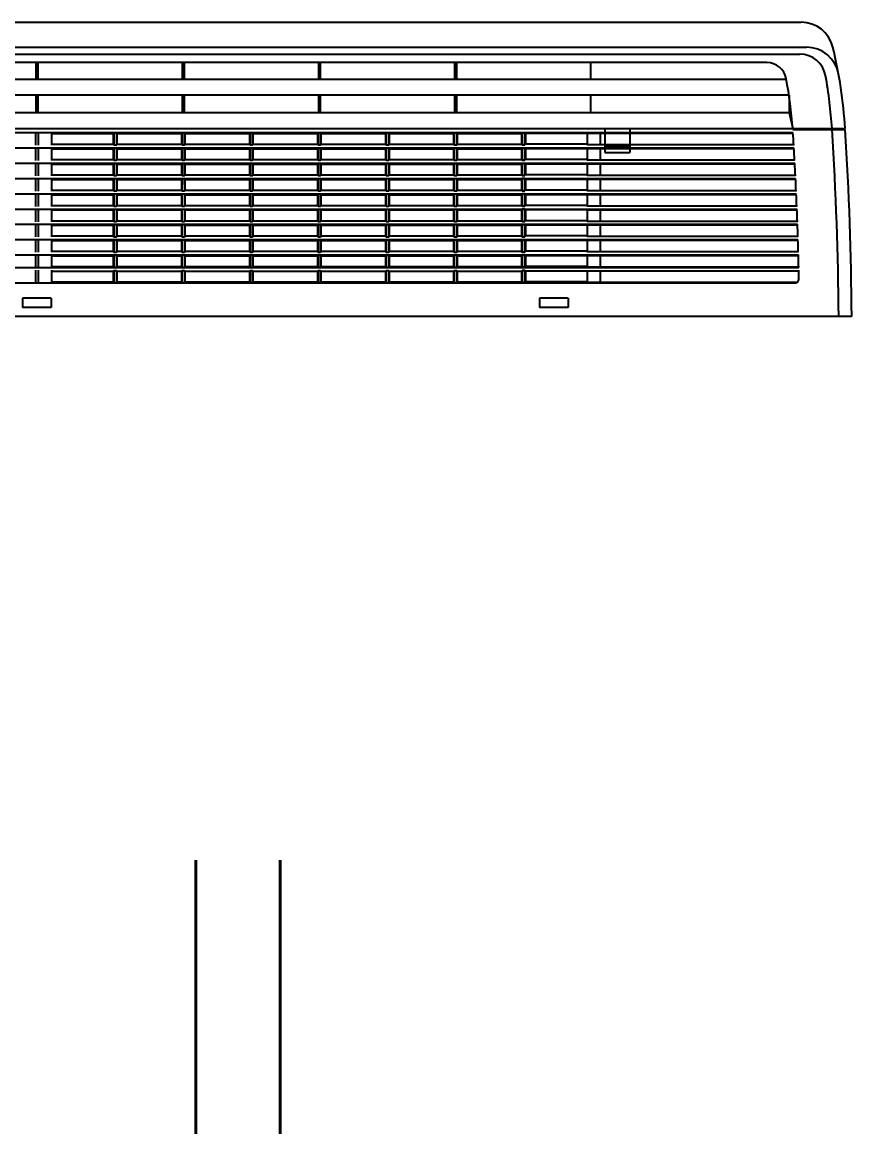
# Model space of a CAD drawing. Header units: millimetres. Extents: x 231894 to 495193, y 184583 to 303652.
# Drawn here: x 463099 to 463705, y 217917 to 218730 of the extents above; entities that cross this region are included whole.
import ezdxf
from ezdxf.enums import TextEntityAlignment as Align

# ---------------------------------------------------------------- set-up
doc = ezdxf.new("R2010")
doc.units = ezdxf.units.MM
doc.layers.add('F-TEXT', color=2, linetype='Continuous')
doc.layers.add('MEQUIP', color=2, linetype='Continuous')
doc.styles.add('QC-SEC', font='romans.shx')

# ---------------------------------------------------------------- blocks, each defined once
blk = doc.blocks.new('MEGA')
at = {"layer": 'MEQUIP', "color": 1, "linetype": 'Continuous'}
for p, q in [((36.96, 215.01), (1413.04, 215)), ((33.15, 196.79), (1416.86, 196.79)), ((37.94, 191.7), (1412.06, 191.7)), ((1387.76, 185.48), (61.96, 185.48)), ((854.3, 185.96), (854.3, 173.07)), ((855.73, 185.96), (855.73, 173.07)), ((961.26, 185.96), (961.26, 173.07)), ((962.7, 185.96), (962.7, 173.07)), ((1060.59, 185.96), (1060.59, 173.07)), ((1062.02, 185.96), (1062.02, 173.07)), ((1159.91, 185.96), (1159.91, 173.07)), ((1161.34, 185.96), (1161.34, 173.07)), ((1259.23, 185.96), (1259.23, 173.07)), ((1402.26, 173.07), (47.74, 173.07)), ((1404.2, 161.61), (45.8, 161.61)), ((854.3, 161.61), (854.3, 148.72)), ((855.73, 161.61), (855.73, 148.72)), ((961.26, 161.61), (961.26, 148.72)), ((962.7, 161.61), (962.7, 148.72)), ((1060.59, 161.61), (1060.59, 148.71)), ((1062.02, 161.61), (1062.02, 148.71)), ((1159.91, 161.61), (1159.91, 148.71)), ((1161.34, 161.61), (1161.34, 148.71)), ((1259.23, 161.61), (1259.23, 148.71)), ((1404.2, 161.61), (1404.2, 148.71)), ((1404.2, 148.71), (45.8, 148.72)), ((1404.2, 148.71), (1406.89, 137.25)), ((5.24, 137.26), (1445.15, 137.25)), ((42.91, 134.42), (1407.09, 134.42)), ((854.06, 134.42), (854.06, 125.16)), ((855.97, 134.42), (855.97, 125.16)), ((865.76, 134.42), (865.76, 125.16)), ((865.76, 133.7), (910.89, 133.7)), ((910.89, 133.7), (911.36, 134.24)), ((910.89, 133.7), (910.89, 125.87)), ((911.36, 134.24), (913.27, 134.24)), ((911.36, 134.24), (911.36, 125.34)), ((913.27, 134.24), (913.27, 125.34)), ((913.27, 134.24), (913.75, 133.7)), ((913.75, 133.7), (960.55, 133.7)), ((913.75, 125.87), (913.75, 133.7)), ((960.55, 133.7), (961.03, 134.24)), ((960.55, 133.7), (960.55, 125.87)), ((961.03, 134.24), (962.94, 134.24)), ((961.03, 134.24), (961.03, 125.34)), ((962.94, 134.24), (962.94, 125.34)), ((962.94, 134.24), (963.41, 133.7)), ((963.41, 133.7), (1010.21, 133.7)), ((963.41, 125.87), (963.41, 133.7)), ((1010.21, 133.7), (1010.69, 134.24)), ((1010.21, 133.7), (1010.21, 125.87)), ((1010.69, 134.24), (1012.6, 134.24)), ((1010.69, 134.24), (1010.69, 125.33)), ((1012.6, 134.24), (1012.6, 125.33)), ((1012.6, 134.24), (1013.07, 133.7)), ((1013.07, 133.7), (1059.87, 133.7)), ((1013.07, 125.87), (1013.07, 133.7)), ((1059.87, 133.7), (1060.35, 134.24)), ((1059.87, 133.7), (1059.87, 125.87)), ((1060.35, 134.24), (1062.26, 134.24)), ((1060.35, 134.24), (1060.35, 125.33)), ((1062.26, 134.24), (1062.26, 125.33)), ((1062.26, 134.24), (1062.74, 133.7)), ((1062.74, 133.7), (1109.53, 133.7)), ((1062.74, 125.87), (1062.74, 133.7)), ((1109.53, 133.7), (1110.01, 134.24)), ((1109.53, 133.7), (1109.53, 125.87)), ((1110.01, 134.24), (1111.92, 134.24)), ((1110.01, 134.24), (1110.01, 125.33)), ((1111.92, 134.24), (1111.92, 125.33)), ((1111.92, 134.24), (1112.4, 133.7)), ((1112.4, 133.7), (1159.19, 133.7)), ((1112.4, 125.87), (1112.4, 133.7)), ((1159.19, 133.7), (1159.67, 134.24)), ((1159.19, 133.7), (1159.19, 125.87)), ((1159.67, 134.24), (1161.58, 134.24)), ((1159.67, 134.24), (1159.67, 125.33)), ((1161.58, 134.24), (1161.58, 125.33)), ((1161.58, 134.24), (1162.06, 133.7)), ((1162.06, 133.7), (1208.86, 133.7)), ((1162.06, 125.87), (1162.06, 133.7)), ((1208.86, 133.7), (1209.33, 134.24)), ((1208.86, 133.7), (1208.86, 125.87)), ((1211.24, 134.24), (1209.33, 134.24)), ((1209.33, 134.24), (1211.24, 134.24)), ((1209.33, 134.24), (1209.33, 125.33)), ((1211.24, 134.24), (1211.24, 125.33)), ((1211.72, 133.7), (1211.24, 134.24)), ((1211.72, 133.7), (1211.72, 125.87)), ((1256.85, 133.7), (1211.72, 133.7)), ((1256.85, 134.42), (1256.85, 125.15)), ((1256.85, 133.93), (1407.13, 133.92)), ((1266.4, 133.93), (1266.4, 125.65)), ((1269.74, 137.25), (1269.74, 119.81)), ((1287.88, 137.25), (1287.88, 119.81)), ((1406.97, 136.57), (1445.24, 136.57)), ((42.23, 123.25), (1407.77, 123.24)), ((854.06, 123.25), (854.06, 113.98)), ((855.97, 123.25), (855.97, 113.98)), ((865.76, 125.87), (910.89, 125.87)), ((865.76, 123.25), (865.76, 113.98)), ((865.76, 122.53), (910.89, 122.53)), ((910.89, 125.87), (911.36, 125.34)), ((910.89, 122.53), (911.36, 123.07)), ((910.89, 122.53), (910.89, 114.7)), ((911.36, 125.34), (913.27, 125.34)), ((911.36, 123.07), (913.27, 123.07)), ((911.36, 123.07), (911.36, 114.16)), ((913.27, 125.34), (913.75, 125.87)), ((913.27, 123.07), (913.27, 114.16)), ((913.27, 123.07), (913.75, 122.53)), ((913.75, 125.87), (960.55, 125.87)), ((913.75, 122.53), (960.55, 122.53)), ((913.75, 114.7), (913.75, 122.53)), ((960.55, 125.87), (961.03, 125.34)), ((960.55, 122.53), (961.03, 123.07)), ((960.55, 122.53), (960.55, 114.7)), ((961.03, 125.34), (962.94, 125.34)), ((961.03, 123.07), (962.94, 123.07)), ((961.03, 123.07), (961.03, 114.16)), ((962.94, 125.34), (963.41, 125.87)), ((962.94, 123.07), (962.94, 114.16)), ((962.94, 123.07), (963.41, 122.53)), ((963.41, 125.87), (1010.21, 125.87)), ((963.41, 122.53), (1010.21, 122.53)), ((963.41, 114.7), (963.41, 122.53)), ((1010.21, 125.87), (1010.69, 125.33)), ((1010.21, 122.53), (1010.69, 123.07)), ((1010.21, 122.53), (1010.21, 114.7)), ((1010.69, 125.33), (1012.6, 125.33)), ((1010.69, 123.07), (1012.6, 123.07)), ((1010.69, 123.07), (1010.69, 114.16)), ((1012.6, 125.33), (1013.07, 125.87)), ((1012.6, 123.07), (1012.6, 114.16)), ((1012.6, 123.07), (1013.07, 122.53)), ((1013.07, 125.87), (1059.87, 125.87)), ((1013.07, 122.53), (1059.87, 122.53)), ((1013.07, 114.7), (1013.07, 122.53)), ((1059.87, 125.87), (1060.35, 125.33)), ((1059.87, 122.53), (1060.35, 123.07)), ((1059.87, 122.53), (1059.87, 114.7)), ((1060.35, 125.33), (1062.26, 125.33)), ((1060.35, 123.07), (1062.26, 123.07)), ((1060.35, 123.07), (1060.35, 114.16)), ((1062.26, 125.33), (1062.74, 125.87)), ((1062.26, 123.07), (1062.26, 114.16)), ((1062.26, 123.07), (1062.74, 122.53)), ((1062.74, 125.87), (1109.53, 125.87)), ((1062.74, 122.53), (1109.53, 122.53)), ((1062.74, 114.7), (1062.74, 122.53)), ((1109.53, 125.87), (1110.01, 125.33)), ((1109.53, 122.53), (1110.01, 123.07)), ((1109.53, 122.53), (1109.53, 114.7)), ((1110.01, 125.33), (1111.92, 125.33)), ((1110.01, 123.07), (1111.92, 123.07)), ((1110.01, 123.07), (1110.01, 114.16)), ((1111.92, 125.33), (1112.4, 125.87)), ((1111.92, 123.07), (1111.92, 114.16)), ((1111.92, 123.07), (1112.4, 122.53)), ((1112.4, 125.87), (1159.19, 125.87)), ((1112.4, 122.53), (1159.19, 122.53)), ((1112.4, 114.7), (1112.4, 122.53)), ((1159.19, 125.87), (1159.67, 125.33)), ((1159.19, 122.53), (1159.67, 123.07)), ((1159.19, 122.53), (1159.19, 114.7)), ((1159.67, 125.33), (1161.58, 125.33)), ((1159.67, 123.07), (1161.58, 123.07)), ((1159.67, 123.07), (1159.67, 114.16)), ((1161.58, 125.33), (1162.06, 125.87)), ((1161.58, 123.07), (1161.58, 114.16)), ((1161.58, 123.07), (1162.06, 122.53)), ((1162.06, 125.87), (1208.86, 125.87)), ((1162.06, 122.53), (1208.86, 122.53)), ((1162.06, 114.7), (1162.06, 122.53)), ((1208.86, 125.87), (1209.33, 125.33)), ((1208.86, 122.53), (1209.33, 123.07)), ((1208.86, 122.53), (1208.86, 114.7)), ((1211.24, 125.33), (1209.33, 125.33)), ((1209.33, 125.33), (1211.24, 125.33)), ((1211.24, 123.07), (1209.33, 123.07)), ((1209.33, 123.07), (1211.24, 123.07)), ((1209.33, 123.07), (1209.33, 114.16)), ((1211.72, 125.87), (1211.24, 125.33)), ((1211.24, 123.07), (1211.24, 114.16)), ((1211.72, 122.53), (1211.24, 123.07)), ((1256.85, 125.87), (1211.72, 125.87)), ((1211.72, 122.53), (1211.72, 114.7)), ((1256.85, 122.53), (1211.72, 122.53)), ((1256.85, 125.65), (1407.63, 125.65)), ((1256.85, 123.24), (1256.85, 113.98)), ((1256.85, 122.75), (1407.8, 122.75)), ((1266.4, 122.75), (1266.4, 114.47)), ((1269.74, 124.38), (1287.88, 124.38)), ((865.76, 114.7), (910.89, 114.7)), ((910.89, 114.7), (911.36, 114.16)), ((911.36, 114.16), (913.27, 114.16)), ((913.27, 114.16), (913.75, 114.7)), ((913.75, 114.7), (960.55, 114.7)), ((960.55, 114.7), (961.03, 114.16)), ((961.03, 114.16), (962.94, 114.16)), ((962.94, 114.16), (963.41, 114.7)), ((963.41, 114.7), (1010.21, 114.7)), ((1010.21, 114.7), (1010.69, 114.16)), ((1010.69, 114.16), (1012.6, 114.16)), ((1012.6, 114.16), (1013.07, 114.7)), ((1013.07, 114.7), (1059.87, 114.7)), ((1059.87, 114.7), (1060.35, 114.16)), ((1060.35, 114.16), (1062.26, 114.16)), ((1062.26, 114.16), (1062.74, 114.7)), ((1062.74, 114.7), (1109.53, 114.7)), ((1109.53, 114.7), (1110.01, 114.16)), ((1110.01, 114.16), (1111.92, 114.16)), ((1111.92, 114.16), (1112.4, 114.7)), ((1112.4, 114.7), (1159.19, 114.7)), ((1159.19, 114.7), (1159.67, 114.16)), ((1159.67, 114.16), (1161.58, 114.16)), ((1161.58, 114.16), (1162.06, 114.7)), ((1162.06, 114.7), (1208.86, 114.7)), ((1208.86, 114.7), (1209.33, 114.16)), ((1211.24, 114.16), (1209.33, 114.16)), ((1209.33, 114.16), (1211.24, 114.16)), ((1211.72, 114.7), (1211.24, 114.16)), ((1256.85, 114.7), (1211.72, 114.7)), ((1256.85, 114.47), (1408.26, 114.47)), ((1269.74, 119.81), (1287.88, 119.81)), ((41.61, 112.07), (1408.39, 112.07)), ((854.06, 112.07), (854.06, 102.81)), ((855.97, 112.07), (855.97, 102.81)), ((865.76, 112.07), (865.76, 102.81)), ((865.76, 111.36), (910.89, 111.36)), ((910.89, 111.36), (911.36, 111.89)), ((910.89, 111.36), (910.89, 103.53)), ((911.36, 111.89), (913.27, 111.89)), ((911.36, 111.89), (911.36, 102.99)), ((913.27, 111.89), (913.27, 102.99)), ((913.27, 111.89), (913.75, 111.36)), ((913.75, 111.36), (960.55, 111.36)), ((913.75, 103.53), (913.75, 111.36)), ((960.55, 111.36), (961.03, 111.89)), ((960.55, 111.36), (960.55, 103.52)), ((961.03, 111.89), (962.94, 111.89)), ((961.03, 111.89), (961.03, 102.99)), ((962.94, 111.89), (962.94, 102.99)), ((962.94, 111.89), (963.41, 111.36)), ((963.41, 111.36), (1010.21, 111.36)), ((963.41, 103.52), (963.41, 111.36)), ((1010.21, 111.36), (1010.69, 111.89)), ((1010.21, 111.36), (1010.21, 103.52)), ((1010.69, 111.89), (1012.6, 111.89)), ((1010.69, 111.89), (1010.69, 102.99)), ((1012.6, 111.89), (1012.6, 102.99)), ((1012.6, 111.89), (1013.07, 111.36)), ((1013.07, 111.36), (1059.87, 111.36)), ((1013.07, 103.52), (1013.07, 111.36)), ((1059.87, 111.36), (1060.35, 111.89)), ((1059.87, 111.36), (1059.87, 103.52)), ((1060.35, 111.89), (1062.26, 111.89)), ((1060.35, 111.89), (1060.35, 102.99)), ((1062.26, 111.89), (1062.26, 102.99)), ((1062.26, 111.89), (1062.74, 111.36)), ((1062.74, 111.36), (1109.53, 111.35)), ((1062.74, 103.52), (1062.74, 111.36)), ((1109.53, 111.35), (1110.01, 111.89)), ((1109.53, 111.35), (1109.53, 103.52)), ((1110.01, 111.89), (1111.92, 111.89)), ((1110.01, 111.89), (1110.01, 102.99)), ((1111.92, 111.89), (1111.92, 102.99)), ((1111.92, 111.89), (1112.4, 111.35)), ((1112.4, 111.35), (1159.19, 111.35)), ((1112.4, 103.52), (1112.4, 111.35)), ((1159.19, 111.35), (1159.67, 111.89)), ((1159.19, 111.35), (1159.19, 103.52)), ((1159.67, 111.89), (1161.58, 111.89)), ((1159.67, 111.89), (1159.67, 102.99)), ((1161.58, 111.89), (1161.58, 102.99)), ((1161.58, 111.89), (1162.06, 111.35)), ((1162.06, 111.35), (1208.86, 111.35)), ((1162.06, 103.52), (1162.06, 111.35)), ((1208.86, 111.35), (1209.33, 111.89)), ((1208.86, 111.35), (1208.86, 103.52)), ((1211.24, 111.89), (1209.33, 111.89)), ((1209.33, 111.89), (1211.24, 111.89)), ((1209.33, 111.89), (1209.33, 102.99)), ((1211.24, 111.89), (1211.24, 102.99)), ((1211.72, 111.35), (1211.24, 111.89)), ((1211.72, 111.35), (1211.72, 103.52)), ((1256.85, 111.35), (1211.72, 111.35)), ((1256.85, 112.07), (1256.85, 102.81)), ((1256.85, 111.58), (1408.42, 111.58)), ((1266.4, 111.58), (1266.4, 103.3)), ((41.04, 100.9), (1408.96, 100.9)), ((854.06, 100.9), (854.06, 91.64)), ((855.97, 100.9), (855.97, 91.64)), ((865.76, 103.53), (910.89, 103.53)), ((865.76, 100.9), (865.76, 91.64)), ((865.76, 100.18), (910.89, 100.18)), ((910.89, 103.53), (911.36, 102.99)), ((910.89, 100.18), (911.36, 100.72)), ((910.89, 100.18), (910.89, 92.35)), ((911.36, 102.99), (913.27, 102.99)), ((911.36, 100.72), (913.27, 100.72)), ((911.36, 100.72), (911.36, 91.81)), ((913.27, 102.99), (913.75, 103.53)), ((913.27, 100.72), (913.27, 91.81)), ((913.27, 100.72), (913.75, 100.18)), ((913.75, 103.53), (960.55, 103.52)), ((913.75, 100.18), (960.55, 100.18)), ((913.75, 92.35), (913.75, 100.18)), ((960.55, 103.52), (961.03, 102.99)), ((960.55, 100.18), (961.03, 100.72)), ((960.55, 100.18), (960.55, 92.35)), ((961.03, 102.99), (962.94, 102.99)), ((961.03, 100.72), (962.94, 100.72)), ((961.03, 100.72), (961.02, 91.81)), ((962.94, 102.99), (963.41, 103.52)), ((962.94, 100.72), (962.93, 91.81)), ((962.94, 100.72), (963.41, 100.18)), ((963.41, 103.52), (1010.21, 103.52)), ((963.41, 100.18), (1010.21, 100.18)), ((963.41, 92.35), (963.41, 100.18)), ((1010.21, 103.52), (1010.69, 102.99)), ((1010.21, 100.18), (1010.69, 100.72)), ((1010.21, 100.18), (1010.21, 92.35)), ((1010.69, 102.99), (1012.6, 102.99)), ((1010.69, 100.72), (1012.6, 100.72)), ((1010.69, 100.72), (1010.69, 91.81)), ((1012.6, 102.99), (1013.07, 103.52)), ((1012.6, 100.72), (1012.6, 91.81)), ((1012.6, 100.72), (1013.07, 100.18)), ((1013.07, 103.52), (1059.87, 103.52)), ((1013.07, 100.18), (1059.87, 100.18)), ((1013.07, 92.35), (1013.07, 100.18)), ((1059.87, 103.52), (1060.35, 102.99)), ((1059.87, 100.18), (1060.35, 100.72)), ((1059.87, 100.18), (1059.87, 92.35)), ((1060.35, 102.99), (1062.26, 102.99)), ((1060.35, 100.72), (1062.26, 100.72)), ((1060.35, 100.72), (1060.35, 91.81)), ((1062.26, 102.99), (1062.74, 103.52)), ((1062.26, 100.72), (1062.26, 91.81)), ((1062.26, 100.72), (1062.74, 100.18)), ((1062.74, 103.52), (1109.53, 103.52)), ((1062.74, 100.18), (1109.53, 100.18)), ((1062.74, 92.35), (1062.74, 100.18)), ((1109.53, 103.52), (1110.01, 102.99)), ((1109.53, 100.18), (1110.01, 100.72)), ((1109.53, 100.18), (1109.53, 92.35)), ((1110.01, 102.99), (1111.92, 102.99)), ((1110.01, 100.72), (1111.92, 100.72)), ((1110.01, 100.72), (1110.01, 91.81)), ((1111.92, 102.99), (1112.4, 103.52)), ((1111.92, 100.72), (1111.92, 91.81)), ((1111.92, 100.72), (1112.4, 100.18)), ((1112.4, 103.52), (1159.19, 103.52)), ((1112.4, 100.18), (1159.19, 100.18)), ((1112.4, 92.35), (1112.4, 100.18)), ((1159.19, 103.52), (1159.67, 102.99)), ((1159.19, 100.18), (1159.67, 100.72)), ((1159.19, 100.18), (1159.19, 92.35)), ((1159.67, 102.99), (1161.58, 102.99)), ((1159.67, 100.72), (1161.58, 100.72)), ((1159.67, 100.72), (1159.67, 91.81)), ((1161.58, 102.99), (1162.06, 103.52)), ((1161.58, 100.72), (1161.58, 91.81)), ((1161.58, 100.72), (1162.06, 100.18)), ((1162.06, 103.52), (1208.86, 103.52)), ((1162.06, 100.18), (1208.86, 100.18)), ((1162.06, 92.35), (1162.06, 100.18)), ((1208.86, 103.52), (1209.33, 102.99)), ((1208.86, 100.18), (1209.33, 100.72)), ((1208.86, 100.18), (1208.86, 92.35)), ((1211.24, 102.99), (1209.33, 102.99)), ((1209.33, 102.99), (1211.24, 102.99)), ((1211.24, 100.72), (1209.33, 100.72)), ((1209.33, 100.72), (1211.24, 100.72)), ((1209.33, 100.72), (1209.33, 91.81)), ((1211.72, 103.52), (1211.24, 102.99)), ((1211.24, 100.72), (1211.24, 91.81)), ((1211.72, 100.18), (1211.24, 100.72)), ((1256.85, 103.52), (1211.72, 103.52)), ((1211.72, 100.18), (1211.72, 92.35)), ((1256.85, 100.18), (1211.72, 100.18)), ((1256.85, 103.3), (1408.84, 103.3)), ((1256.85, 100.9), (1256.85, 91.63)), ((1256.85, 100.4), (1408.98, 100.4)), ((1266.4, 100.4), (1266.4, 92.12)), ((40.52, 89.72), (1409.48, 89.72)), ((854.06, 89.73), (854.06, 80.46)), ((855.97, 89.73), (855.97, 80.46)), ((865.76, 92.35), (910.89, 92.35)), ((865.76, 89.73), (865.76, 80.46)), ((910.89, 92.35), (911.36, 91.81)), ((910.89, 89.01), (911.36, 89.55)), ((911.36, 91.81), (913.27, 91.81)), ((911.36, 89.55), (913.27, 89.55)), ((911.36, 89.55), (911.36, 80.64)), ((913.27, 91.81), (913.75, 92.35)), ((913.27, 89.55), (913.27, 80.64)), ((913.27, 89.55), (913.75, 89.01)), ((913.75, 92.35), (960.55, 92.35)), ((960.55, 92.35), (961.02, 91.81)), ((960.55, 89.01), (961.02, 89.55)), ((961.02, 91.81), (962.93, 91.81)), ((961.02, 89.55), (962.93, 89.55)), ((961.02, 89.55), (961.02, 80.64)), ((962.93, 91.81), (963.41, 92.35)), ((962.93, 89.55), (962.93, 80.64)), ((962.93, 89.55), (963.41, 89.01)), ((963.41, 92.35), (1010.21, 92.35)), ((1010.21, 92.35), (1010.69, 91.81)), ((1010.21, 89.01), (1010.69, 89.55)), ((1010.69, 91.81), (1012.6, 91.81)), ((1010.69, 89.55), (1012.6, 89.55)), ((1010.69, 89.55), (1010.69, 80.64)), ((1012.6, 91.81), (1013.07, 92.35)), ((1012.6, 89.55), (1012.6, 80.64)), ((1012.6, 89.55), (1013.07, 89.01)), ((1013.07, 92.35), (1059.87, 92.35)), ((1059.87, 92.35), (1060.35, 91.81)), ((1059.87, 89.01), (1060.35, 89.54)), ((1060.35, 91.81), (1062.26, 91.81)), ((1060.35, 89.54), (1062.26, 89.54)), ((1060.35, 89.54), (1060.35, 80.64)), ((1062.26, 91.81), (1062.74, 92.35)), ((1062.26, 89.54), (1062.26, 80.64)), ((1062.26, 89.54), (1062.74, 89.01)), ((1062.74, 92.35), (1109.53, 92.35)), ((1109.53, 92.35), (1110.01, 91.81)), ((1109.53, 89.01), (1110.01, 89.54)), ((1110.01, 91.81), (1111.92, 91.81)), ((1110.01, 89.54), (1111.92, 89.54)), ((1110.01, 89.54), (1110.01, 80.64)), ((1111.92, 91.81), (1112.4, 92.35)), ((1111.92, 89.54), (1111.92, 80.64)), ((1111.92, 89.54), (1112.4, 89.01)), ((1112.4, 92.35), (1159.19, 92.35)), ((1159.19, 92.35), (1159.67, 91.81)), ((1159.19, 89.01), (1159.67, 89.54)), ((1159.67, 91.81), (1161.58, 91.81)), ((1159.67, 89.54), (1161.58, 89.54)), ((1159.67, 89.54), (1159.67, 80.64)), ((1161.58, 91.81), (1162.06, 92.35)), ((1161.58, 89.54), (1161.58, 80.64)), ((1161.58, 89.54), (1162.06, 89.01)), ((1162.06, 92.35), (1208.86, 92.35)), ((1208.86, 92.35), (1209.33, 91.81)), ((1208.86, 89.01), (1209.33, 89.54)), ((1211.24, 91.81), (1209.33, 91.81)), ((1209.33, 91.81), (1211.24, 91.81)), ((1211.24, 89.54), (1209.33, 89.54)), ((1209.33, 89.54), (1211.24, 89.54)), ((1209.33, 89.54), (1209.33, 80.64)), ((1211.72, 92.35), (1211.24, 91.81)), ((1211.24, 89.54), (1211.24, 80.64)), ((1211.72, 89.01), (1211.24, 89.54)), ((1256.85, 92.35), (1211.72, 92.35)), ((1256.85, 92.12), (1409.37, 92.12)), ((1256.85, 89.72), (1256.85, 80.46)), ((865.76, 89.01), (910.89, 89.01)), ((910.89, 89.01), (910.89, 81.18)), ((913.75, 89.01), (960.55, 89.01)), ((913.75, 81.18), (913.75, 89.01)), ((960.55, 89.01), (960.55, 81.18)), ((963.41, 89.01), (1010.21, 89.01)), ((963.41, 81.18), (963.41, 89.01)), ((1010.21, 89.01), (1010.21, 81.18)), ((1013.07, 89.01), (1059.87, 89.01)), ((1013.07, 81.18), (1013.07, 89.01)), ((1059.87, 89.01), (1059.87, 81.18)), ((1062.74, 89.01), (1109.53, 89.01)), ((1062.74, 81.18), (1062.74, 89.01)), ((1109.53, 89.01), (1109.53, 81.18)), ((1112.4, 89.01), (1159.19, 89.01)), ((1112.4, 81.18), (1112.4, 89.01)), ((1159.19, 89.01), (1159.19, 81.18)), ((1162.06, 89.01), (1208.86, 89.01)), ((1162.06, 81.18), (1162.06, 89.01)), ((1208.86, 89.01), (1208.86, 81.18)), ((1211.72, 89.01), (1211.72, 81.18)), ((1256.85, 89.01), (1211.72, 89.01)), ((1256.85, 89.23), (1409.5, 89.23)), ((1266.4, 89.23), (1266.4, 80.95)), ((40.05, 78.55), (1409.95, 78.55)), ((854.06, 78.55), (854.06, 69.29)), ((855.97, 78.55), (855.97, 69.29)), ((865.76, 81.18), (910.89, 81.18)), ((865.76, 78.55), (865.76, 69.29)), ((865.76, 77.84), (910.89, 77.83)), ((910.89, 81.18), (911.36, 80.64)), ((910.89, 77.83), (911.36, 78.37)), ((910.89, 77.83), (910.89, 70)), ((911.36, 80.64), (913.27, 80.64)), ((911.36, 78.37), (913.27, 78.37)), ((911.36, 78.37), (911.36, 69.47)), ((913.27, 80.64), (913.75, 81.18)), ((913.27, 78.37), (913.27, 69.47)), ((913.27, 78.37), (913.75, 77.83)), ((913.75, 81.18), (960.55, 81.18)), ((913.75, 77.83), (960.55, 77.83)), ((913.75, 70), (913.75, 77.83)), ((960.55, 81.18), (961.02, 80.64)), ((960.55, 77.83), (961.02, 78.37)), ((960.55, 77.83), (960.55, 70)), ((961.02, 80.64), (962.93, 80.64)), ((961.02, 78.37), (962.93, 78.37)), ((961.02, 78.37), (961.02, 69.47)), ((962.93, 80.64), (963.41, 81.18)), ((962.93, 78.37), (962.93, 69.47)), ((962.93, 78.37), (963.41, 77.83)), ((963.41, 81.18), (1010.21, 81.18)), ((963.41, 77.83), (1010.21, 77.83)), ((963.41, 70), (963.41, 77.83)), ((1010.21, 81.18), (1010.69, 80.64)), ((1010.21, 77.83), (1010.69, 78.37)), ((1010.21, 77.83), (1010.21, 70)), ((1010.69, 80.64), (1012.6, 80.64)), ((1010.69, 78.37), (1012.6, 78.37)), ((1010.69, 78.37), (1010.69, 69.47)), ((1012.6, 80.64), (1013.07, 81.18)), ((1012.6, 78.37), (1012.6, 69.47)), ((1012.6, 78.37), (1013.07, 77.83)), ((1013.07, 81.18), (1059.87, 81.18)), ((1013.07, 77.83), (1059.87, 77.83)), ((1013.07, 70), (1013.07, 77.83)), ((1059.87, 81.18), (1060.35, 80.64)), ((1059.87, 77.83), (1060.35, 78.37)), ((1059.87, 77.83), (1059.87, 70)), ((1060.35, 80.64), (1062.26, 80.64)), ((1060.35, 78.37), (1062.26, 78.37)), ((1060.35, 78.37), (1060.35, 69.47)), ((1062.26, 80.64), (1062.74, 81.18)), ((1062.26, 78.37), (1062.26, 69.47)), ((1062.26, 78.37), (1062.74, 77.83)), ((1062.74, 81.18), (1109.53, 81.18)), ((1062.74, 77.83), (1109.53, 77.83)), ((1062.74, 70), (1062.74, 77.83)), ((1109.53, 81.18), (1110.01, 80.64)), ((1109.53, 77.83), (1110.01, 78.37)), ((1109.53, 77.83), (1109.53, 70)), ((1110.01, 80.64), (1111.92, 80.64)), ((1110.01, 78.37), (1111.92, 78.37)), ((1110.01, 78.37), (1110.01, 69.46)), ((1111.92, 80.64), (1112.4, 81.18)), ((1111.92, 78.37), (1111.92, 69.46)), ((1111.92, 78.37), (1112.4, 77.83)), ((1112.4, 81.18), (1159.19, 81.18)), ((1112.4, 77.83), (1159.19, 77.83)), ((1112.4, 70), (1112.4, 77.83)), ((1159.19, 81.18), (1159.67, 80.64)), ((1159.19, 77.83), (1159.67, 78.37)), ((1159.19, 77.83), (1159.19, 70)), ((1159.67, 80.64), (1161.58, 80.64)), ((1159.67, 78.37), (1161.58, 78.37)), ((1159.67, 78.37), (1159.67, 69.46)), ((1161.58, 80.64), (1162.06, 81.18)), ((1161.58, 78.37), (1161.58, 69.46)), ((1161.58, 78.37), (1162.06, 77.83)), ((1162.06, 81.18), (1208.86, 81.18)), ((1162.06, 77.83), (1208.86, 77.83)), ((1162.06, 70), (1162.06, 77.83)), ((1208.86, 81.18), (1209.33, 80.64)), ((1208.86, 77.83), (1209.33, 78.37)), ((1208.86, 77.83), (1208.86, 70)), ((1211.24, 80.64), (1209.33, 80.64)), ((1209.33, 80.64), (1211.24, 80.64)), ((1211.24, 78.37), (1209.33, 78.37)), ((1209.33, 78.37), (1211.24, 78.37)), ((1209.33, 78.37), (1209.33, 69.46)), ((1211.72, 81.18), (1211.24, 80.64)), ((1211.24, 78.37), (1211.24, 69.46)), ((1211.72, 77.83), (1211.24, 78.37)), ((1256.85, 81.17), (1211.72, 81.18)), ((1211.72, 77.83), (1211.72, 70)), ((1256.85, 77.83), (1211.72, 77.83)), ((1256.85, 80.95), (1409.85, 80.95)), ((1256.85, 78.55), (1256.85, 69.28)), ((1256.85, 78.06), (1409.97, 78.06)), ((1266.4, 78.06), (1266.4, 69.78)), ((39.64, 67.38), (1410.37, 67.37)), ((854.06, 67.38), (854.06, 58.11)), ((855.97, 67.38), (855.97, 58.11)), ((865.76, 70), (910.89, 70)), ((865.76, 67.38), (865.76, 58.11)), ((865.76, 66.66), (910.89, 66.66)), ((910.89, 70), (911.36, 69.47)), ((910.89, 66.66), (911.36, 67.2)), ((910.89, 66.66), (910.89, 58.83)), ((911.36, 69.47), (913.27, 69.47)), ((911.36, 67.2), (913.27, 67.2)), ((911.36, 67.2), (911.36, 58.29)), ((913.27, 69.47), (913.75, 70)), ((913.27, 67.2), (913.27, 58.29)), ((913.27, 67.2), (913.75, 66.66)), ((913.75, 70), (960.55, 70)), ((913.75, 66.66), (960.55, 66.66)), ((913.75, 58.83), (913.75, 66.66)), ((960.55, 70), (961.02, 69.47)), ((960.55, 66.66), (961.02, 67.2)), ((960.55, 66.66), (960.55, 58.83)), ((961.02, 69.47), (962.93, 69.47)), ((961.02, 67.2), (962.93, 67.2)), ((961.02, 67.2), (961.02, 58.29)), ((962.93, 69.47), (963.41, 70)), ((962.93, 67.2), (962.93, 58.29)), ((962.93, 67.2), (963.41, 66.66)), ((963.41, 70), (1010.21, 70)), ((963.41, 66.66), (1010.21, 66.66)), ((963.41, 58.83), (963.41, 66.66)), ((1010.21, 70), (1010.69, 69.47)), ((1010.21, 66.66), (1010.69, 67.2)), ((1010.21, 66.66), (1010.21, 58.83)), ((1010.69, 69.47), (1012.6, 69.47)), ((1010.69, 67.2), (1012.6, 67.2)), ((1010.69, 67.2), (1010.69, 58.29)), ((1012.6, 69.47), (1013.07, 70)), ((1012.6, 67.2), (1012.6, 58.29)), ((1012.6, 67.2), (1013.07, 66.66)), ((1013.07, 70), (1059.87, 70)), ((1013.07, 66.66), (1059.87, 66.66)), ((1013.07, 58.83), (1013.07, 66.66)), ((1059.87, 70), (1060.35, 69.47)), ((1059.87, 66.66), (1060.35, 67.2)), ((1059.87, 66.66), (1059.87, 58.83)), ((1060.35, 69.47), (1062.26, 69.47)), ((1060.35, 67.2), (1062.26, 67.2)), ((1060.35, 67.2), (1060.35, 58.29)), ((1062.26, 69.47), (1062.74, 70)), ((1062.26, 67.2), (1062.26, 58.29)), ((1062.26, 67.2), (1062.74, 66.66)), ((1062.74, 70), (1109.53, 70)), ((1062.74, 66.66), (1109.53, 66.66)), ((1062.74, 58.83), (1062.74, 66.66)), ((1109.53, 70), (1110.01, 69.46)), ((1109.53, 66.66), (1110.01, 67.2)), ((1109.53, 66.66), (1109.53, 58.83)), ((1110.01, 69.46), (1111.92, 69.46)), ((1110.01, 67.2), (1111.92, 67.2)), ((1110.01, 67.2), (1110.01, 58.29)), ((1111.92, 69.46), (1112.4, 70)), ((1111.92, 67.2), (1111.92, 58.29)), ((1111.92, 67.2), (1112.4, 66.66)), ((1112.4, 70), (1159.19, 70)), ((1112.4, 66.66), (1159.19, 66.66)), ((1112.4, 58.83), (1112.4, 66.66)), ((1159.19, 70), (1159.67, 69.46)), ((1159.19, 66.66), (1159.67, 67.2)), ((1159.19, 66.66), (1159.19, 58.83)), ((1159.67, 69.46), (1161.58, 69.46)), ((1159.67, 67.2), (1161.58, 67.2)), ((1159.67, 67.2), (1159.67, 58.29)), ((1161.58, 69.46), (1162.06, 70)), ((1161.58, 67.2), (1161.58, 58.29)), ((1161.58, 67.2), (1162.06, 66.66)), ((1162.06, 70), (1208.86, 70)), ((1162.06, 66.66), (1208.86, 66.66)), ((1162.06, 58.83), (1162.06, 66.66)), ((1208.86, 70), (1209.33, 69.46)), ((1208.86, 66.66), (1209.33, 67.2)), ((1208.86, 66.66), (1208.86, 58.83)), ((1211.24, 69.46), (1209.33, 69.46)), ((1209.33, 69.46), (1211.24, 69.46)), ((1211.24, 67.2), (1209.33, 67.2)), ((1209.33, 67.2), (1211.24, 67.2)), ((1209.33, 67.2), (1209.33, 58.29)), ((1211.72, 70), (1211.24, 69.46)), ((1211.24, 67.2), (1211.24, 58.29)), ((1211.72, 66.66), (1211.24, 67.2)), ((1256.85, 70), (1211.72, 70)), ((1211.72, 66.66), (1211.72, 58.83)), ((1256.85, 66.66), (1211.72, 66.66)), ((1256.85, 69.78), (1410.28, 69.78)), ((1256.85, 67.37), (1256.85, 58.11)), ((1256.85, 66.88), (1410.38, 66.88)), ((1266.4, 66.88), (1266.4, 58.6)), ((865.76, 58.83), (910.89, 58.83)), ((910.89, 58.83), (911.36, 58.29)), ((911.36, 58.29), (913.27, 58.29)), ((913.27, 58.29), (913.75, 58.83)), ((913.75, 58.83), (960.55, 58.83)), ((960.55, 58.83), (961.02, 58.29)), ((961.02, 58.29), (962.93, 58.29)), ((962.93, 58.29), (963.41, 58.83)), ((963.41, 58.83), (1010.21, 58.83)), ((1010.21, 58.83), (1010.69, 58.29)), ((1010.69, 58.29), (1012.6, 58.29)), ((1012.6, 58.29), (1013.07, 58.83)), ((1013.07, 58.83), (1059.87, 58.83)), ((1059.87, 58.83), (1060.35, 58.29)), ((1060.35, 58.29), (1062.26, 58.29)), ((1062.26, 58.29), (1062.74, 58.83)), ((1062.74, 58.83), (1109.53, 58.83)), ((1109.53, 58.83), (1110.01, 58.29)), ((1110.01, 58.29), (1111.92, 58.29)), ((1111.92, 58.29), (1112.4, 58.83)), ((1112.4, 58.83), (1159.19, 58.83)), ((1159.19, 58.83), (1159.67, 58.29)), ((1159.67, 58.29), (1161.58, 58.29)), ((1161.58, 58.29), (1162.06, 58.83)), ((1162.06, 58.83), (1208.86, 58.83)), ((1208.86, 58.83), (1209.33, 58.29)), ((1211.24, 58.29), (1209.33, 58.29)), ((1209.33, 58.29), (1211.24, 58.29)), ((1211.72, 58.83), (1211.24, 58.29)), ((1256.85, 58.83), (1211.72, 58.83)), ((1256.85, 58.6), (1410.66, 58.6)), ((39.27, 56.2), (1410.73, 56.2)), ((854.06, 56.2), (854.06, 46.94)), ((855.97, 56.2), (855.97, 46.94)), ((865.76, 56.2), (865.76, 46.94)), ((865.76, 55.49), (910.89, 55.49)), ((910.89, 55.49), (911.36, 56.02)), ((910.89, 55.49), (910.89, 47.66)), ((911.36, 56.02), (913.27, 56.02)), ((911.36, 56.02), (911.36, 47.12)), ((913.27, 56.02), (913.27, 47.12)), ((913.27, 56.02), (913.75, 55.49)), ((913.75, 55.49), (960.55, 55.49)), ((913.75, 47.66), (913.75, 55.49)), ((960.55, 55.49), (961.02, 56.02)), ((960.55, 55.49), (960.55, 47.66)), ((961.02, 56.02), (962.93, 56.02)), ((961.02, 56.02), (961.02, 47.12)), ((962.93, 56.02), (962.93, 47.12)), ((962.93, 56.02), (963.41, 55.49)), ((963.41, 55.49), (1010.21, 55.49)), ((963.41, 47.66), (963.41, 55.49)), ((1010.21, 55.49), (1010.69, 56.02)), ((1010.21, 55.49), (1010.21, 47.66)), ((1010.69, 56.02), (1012.6, 56.02)), ((1010.69, 56.02), (1010.69, 47.12)), ((1012.6, 56.02), (1012.6, 47.12)), ((1012.6, 56.02), (1013.07, 55.49)), ((1013.07, 55.49), (1059.87, 55.49)), ((1013.07, 47.66), (1013.07, 55.49)), ((1059.87, 55.49), (1060.35, 56.02)), ((1059.87, 55.49), (1059.87, 47.65)), ((1060.35, 56.02), (1062.26, 56.02)), ((1060.35, 56.02), (1060.35, 47.12)), ((1062.26, 56.02), (1062.26, 47.12)), ((1062.26, 56.02), (1062.74, 55.49)), ((1062.74, 55.49), (1109.53, 55.49)), ((1062.74, 47.65), (1062.74, 55.49)), ((1109.53, 55.49), (1110.01, 56.02)), ((1109.53, 55.49), (1109.53, 47.65)), ((1110.01, 56.02), (1111.92, 56.02)), ((1110.01, 56.02), (1110.01, 47.12)), ((1111.92, 56.02), (1111.92, 47.12)), ((1111.92, 56.02), (1112.4, 55.49)), ((1112.4, 55.49), (1159.19, 55.49)), ((1112.4, 47.65), (1112.4, 55.49)), ((1159.19, 55.49), (1159.67, 56.02)), ((1159.19, 55.49), (1159.19, 47.65)), ((1159.67, 56.02), (1161.58, 56.02)), ((1159.67, 56.02), (1159.67, 47.12)), ((1161.58, 56.02), (1161.58, 47.12)), ((1161.58, 56.02), (1162.06, 55.49)), ((1162.06, 55.49), (1208.86, 55.48)), ((1162.06, 47.65), (1162.06, 55.49)), ((1208.86, 55.48), (1209.33, 56.02)), ((1208.86, 55.48), (1208.86, 47.65)), ((1211.24, 56.02), (1209.33, 56.02)), ((1209.33, 56.02), (1211.24, 56.02)), ((1209.33, 56.02), (1209.33, 47.12)), ((1211.24, 56.02), (1211.24, 47.12)), ((1211.72, 55.48), (1211.24, 56.02)), ((1211.72, 55.48), (1211.72, 47.65)), ((1256.85, 55.48), (1211.72, 55.48)), ((1256.85, 56.2), (1256.85, 46.94)), ((1256.85, 55.71), (1410.75, 55.71)), ((1266.4, 55.71), (1266.4, 47.43)), ((38.95, 45.03), (1411.05, 45.03)), ((854.06, 45.03), (854.06, 35.77)), ((855.97, 45.03), (855.97, 35.77)), ((865.76, 47.66), (910.89, 47.66)), ((865.76, 45.03), (865.76, 35.77)), ((865.76, 44.31), (910.89, 44.31)), ((910.89, 47.66), (911.36, 47.12)), ((910.89, 44.31), (911.36, 44.85)), ((910.89, 44.31), (910.89, 36.48)), ((911.36, 47.12), (913.27, 47.12)), ((911.36, 44.85), (913.27, 44.85)), ((911.36, 44.85), (911.36, 35.94)), ((913.27, 47.12), (913.75, 47.66)), ((913.27, 44.85), (913.27, 35.94)), ((913.27, 44.85), (913.75, 44.31)), ((913.75, 47.66), (960.55, 47.66)), ((913.75, 44.31), (960.55, 44.31)), ((913.75, 36.48), (913.75, 44.31)), ((960.55, 47.66), (961.02, 47.12)), ((960.55, 44.31), (961.02, 44.85)), ((960.55, 44.31), (960.55, 36.48)), ((961.02, 47.12), (962.93, 47.12)), ((961.02, 44.85), (962.93, 44.85)), ((961.02, 44.85), (961.02, 35.94)), ((962.93, 47.12), (963.41, 47.66)), ((962.93, 44.85), (962.93, 35.94)), ((962.93, 44.85), (963.41, 44.31)), ((963.41, 47.66), (1010.21, 47.66)), ((963.41, 44.31), (1010.21, 44.31)), ((963.41, 36.48), (963.41, 44.31)), ((1010.21, 47.66), (1010.69, 47.12)), ((1010.21, 44.31), (1010.69, 44.85)), ((1010.21, 44.31), (1010.21, 36.48)), ((1010.69, 47.12), (1012.6, 47.12)), ((1010.69, 44.85), (1012.6, 44.85)), ((1010.69, 44.85), (1010.69, 35.94)), ((1012.6, 47.12), (1013.07, 47.66)), ((1012.6, 44.85), (1012.6, 35.94)), ((1012.6, 44.85), (1013.07, 44.31)), ((1013.07, 47.66), (1059.87, 47.65)), ((1013.07, 44.31), (1059.87, 44.31)), ((1013.07, 36.48), (1013.07, 44.31)), ((1059.87, 47.65), (1060.35, 47.12)), ((1059.87, 44.31), (1060.35, 44.85)), ((1059.87, 44.31), (1059.87, 36.48)), ((1060.35, 47.12), (1062.26, 47.12)), ((1060.35, 44.85), (1062.26, 44.85)), ((1060.35, 44.85), (1060.35, 35.94)), ((1062.26, 47.12), (1062.74, 47.65)), ((1062.26, 44.85), (1062.26, 35.94)), ((1062.26, 44.85), (1062.74, 44.31)), ((1062.74, 47.65), (1109.53, 47.65)), ((1062.74, 44.31), (1109.53, 44.31)), ((1062.74, 36.48), (1062.74, 44.31)), ((1109.53, 47.65), (1110.01, 47.12)), ((1109.53, 44.31), (1110.01, 44.85)), ((1109.53, 44.31), (1109.53, 36.48)), ((1110.01, 47.12), (1111.92, 47.12)), ((1110.01, 44.85), (1111.92, 44.85)), ((1110.01, 44.85), (1110.01, 35.94)), ((1111.92, 47.12), (1112.4, 47.65)), ((1111.92, 44.85), (1111.92, 35.94)), ((1111.92, 44.85), (1112.4, 44.31)), ((1112.4, 47.65), (1159.19, 47.65)), ((1112.4, 44.31), (1159.19, 44.31)), ((1112.4, 36.48), (1112.4, 44.31)), ((1159.19, 47.65), (1159.67, 47.12)), ((1159.19, 44.31), (1159.67, 44.85)), ((1159.19, 44.31), (1159.19, 36.48)), ((1159.67, 47.12), (1161.58, 47.12)), ((1159.67, 44.85), (1161.58, 44.85)), ((1159.67, 44.85), (1159.67, 35.94)), ((1161.58, 47.12), (1162.06, 47.65)), ((1161.58, 44.85), (1161.58, 35.94)), ((1161.58, 44.85), (1162.06, 44.31)), ((1162.06, 47.65), (1208.86, 47.65)), ((1162.06, 44.31), (1208.86, 44.31)), ((1162.06, 36.48), (1162.06, 44.31)), ((1208.86, 47.65), (1209.33, 47.12)), ((1208.86, 44.31), (1209.33, 44.85)), ((1208.86, 44.31), (1208.86, 36.48)), ((1211.24, 47.12), (1209.33, 47.12)), ((1209.33, 47.12), (1211.24, 47.12)), ((1211.24, 44.85), (1209.33, 44.85)), ((1209.33, 44.85), (1211.24, 44.85)), ((1209.33, 44.85), (1209.33, 35.94)), ((1211.72, 47.65), (1211.24, 47.12)), ((1211.24, 44.85), (1211.24, 35.94)), ((1211.72, 44.31), (1211.24, 44.85)), ((1256.85, 47.65), (1211.72, 47.65)), ((1211.72, 44.31), (1211.72, 36.48)), ((1256.85, 44.31), (1211.72, 44.31)), ((1256.85, 47.43), (1410.98, 47.43)), ((1256.85, 45.03), (1256.85, 35.76)), ((1256.85, 44.53), (1411.06, 44.53)), ((1266.4, 44.53), (1266.4, 36.76)), ((38.73, 35.77), (1411.27, 35.76)), ((854.06, 33.86), (854.06, 24.59)), ((855.97, 33.86), (855.97, 24.59)), ((865.76, 36.48), (910.89, 36.48)), ((865.76, 33.86), (865.76, 24.59)), ((865.76, 33.14), (910.89, 33.14)), ((910.89, 36.48), (911.36, 35.94)), ((910.89, 33.14), (911.36, 33.68)), ((910.89, 33.14), (910.89, 25.31)), ((911.36, 35.94), (913.27, 35.94)), ((911.36, 33.68), (913.27, 33.68)), ((911.36, 33.68), (911.36, 24.77)), ((913.27, 35.94), (913.75, 36.48)), ((913.27, 33.68), (913.27, 24.77)), ((913.27, 33.68), (913.75, 33.14)), ((913.75, 36.48), (960.55, 36.48)), ((913.75, 33.14), (960.55, 33.14)), ((913.75, 25.31), (913.75, 33.14)), ((960.55, 36.48), (961.02, 35.94)), ((960.55, 33.14), (961.02, 33.68)), ((960.55, 33.14), (960.55, 25.31)), ((961.02, 33.68), (961.02, 24.77)), ((961.02, 35.94), (962.93, 35.94)), ((961.02, 33.68), (962.93, 33.68)), ((962.93, 33.68), (962.93, 24.77)), ((962.93, 35.94), (963.41, 36.48)), ((962.93, 33.68), (963.41, 33.14)), ((963.41, 36.48), (1010.21, 36.48)), ((963.41, 33.14), (1010.21, 33.14)), ((963.41, 25.31), (963.41, 33.14)), ((1010.21, 36.48), (1010.69, 35.94)), ((1010.21, 33.14), (1010.69, 33.68)), ((1010.21, 33.14), (1010.21, 25.31)), ((1010.69, 35.94), (1012.6, 35.94)), ((1010.69, 33.68), (1012.6, 33.68)), ((1010.69, 33.68), (1010.69, 24.77)), ((1012.6, 35.94), (1013.07, 36.48)), ((1012.6, 33.68), (1012.6, 24.77)), ((1012.6, 33.68), (1013.07, 33.14)), ((1013.07, 36.48), (1059.87, 36.48)), ((1013.07, 33.14), (1059.87, 33.14)), ((1013.07, 25.31), (1013.07, 33.14)), ((1059.87, 36.48), (1060.35, 35.94)), ((1059.87, 33.14), (1060.35, 33.68)), ((1059.87, 33.14), (1059.87, 25.31)), ((1060.35, 35.94), (1062.26, 35.94)), ((1060.35, 33.68), (1062.26, 33.68)), ((1060.35, 33.68), (1060.35, 24.77)), ((1062.26, 35.94), (1062.74, 36.48)), ((1062.26, 33.68), (1062.26, 24.77)), ((1062.26, 33.68), (1062.74, 33.14)), ((1062.74, 36.48), (1109.53, 36.48)), ((1062.74, 33.14), (1109.53, 33.14)), ((1062.74, 25.31), (1062.74, 33.14)), ((1109.53, 36.48), (1110.01, 35.94)), ((1109.53, 33.14), (1110.01, 33.68)), ((1109.53, 33.14), (1109.53, 25.31)), ((1110.01, 35.94), (1111.92, 35.94)), ((1110.01, 33.68), (1111.92, 33.68)), ((1110.01, 33.68), (1110.01, 24.77)), ((1111.92, 35.94), (1112.4, 36.48)), ((1111.92, 33.68), (1111.92, 24.77)), ((1111.92, 33.68), (1112.4, 33.14)), ((1112.4, 36.48), (1159.19, 36.48)), ((1112.4, 33.14), (1159.19, 33.14)), ((1112.4, 25.31), (1112.4, 33.14)), ((1159.19, 36.48), (1159.67, 35.94)), ((1159.19, 33.14), (1159.67, 33.67)), ((1159.19, 33.14), (1159.19, 25.31)), ((1159.67, 35.94), (1161.58, 35.94)), ((1159.67, 33.67), (1161.58, 33.67)), ((1159.67, 33.67), (1159.67, 24.77)), ((1161.58, 35.94), (1162.06, 36.48)), ((1161.58, 33.67), (1161.58, 24.77)), ((1161.58, 33.67), (1162.06, 33.14)), ((1162.06, 36.48), (1208.86, 36.48)), ((1162.06, 33.14), (1208.86, 33.14)), ((1162.06, 25.31), (1162.06, 33.14)), ((1208.86, 36.48), (1209.33, 35.94)), ((1208.86, 33.14), (1209.33, 33.67)), ((1208.86, 33.14), (1208.86, 25.31)), ((1211.24, 35.94), (1209.33, 35.94)), ((1209.33, 35.94), (1211.24, 35.94)), ((1211.24, 33.67), (1209.33, 33.67)), ((1209.33, 33.67), (1211.24, 33.67)), ((1209.33, 33.67), (1209.33, 24.77)), ((1211.72, 36.48), (1211.24, 35.94)), ((1211.24, 33.67), (1211.24, 24.77)), ((1211.72, 33.14), (1211.24, 33.67)), ((1256.85, 36.48), (1211.72, 36.48)), ((1211.72, 33.14), (1211.72, 25.31)), ((1256.85, 33.14), (1211.72, 33.14)), ((1256.85, 36.26), (1411.26, 36.25)), ((1256.85, 33.85), (1256.85, 24.59)), ((1256.85, 33.36), (1411.32, 33.36)), ((1266.4, 33.36), (1266.4, 25.08)), ((41.43, 24.59), (1408.57, 24.59)), ((865.76, 25.31), (910.89, 25.31)), ((910.89, 25.31), (911.36, 24.77)), ((911.36, 24.77), (913.27, 24.77)), ((913.27, 24.77), (913.75, 25.31)), ((913.75, 25.31), (960.55, 25.31)), ((960.55, 25.31), (961.02, 24.77)), ((961.02, 24.77), (962.93, 24.77)), ((962.93, 24.77), (963.41, 25.31)), ((963.41, 25.31), (1010.21, 25.31)), ((1010.21, 25.31), (1010.69, 24.77)), ((1010.69, 24.77), (1012.6, 24.77)), ((1012.6, 24.77), (1013.07, 25.31)), ((1013.07, 25.31), (1059.87, 25.31)), ((1059.87, 25.31), (1060.35, 24.77)), ((1060.35, 24.77), (1062.26, 24.77)), ((1062.26, 24.77), (1062.74, 25.31)), ((1062.74, 25.31), (1109.53, 25.31)), ((1109.53, 25.31), (1110.01, 24.77)), ((1110.01, 24.77), (1111.92, 24.77)), ((1111.92, 24.77), (1112.4, 25.31)), ((1112.4, 25.31), (1159.19, 25.31)), ((1159.19, 25.31), (1159.67, 24.77)), ((1159.67, 24.77), (1161.58, 24.77)), ((1161.58, 24.77), (1162.06, 25.31)), ((1162.06, 25.31), (1208.86, 25.31)), ((1208.86, 25.31), (1209.33, 24.77)), ((1211.24, 24.77), (1209.33, 24.77)), ((1209.33, 24.77), (1211.24, 24.77)), ((1211.72, 25.31), (1211.24, 24.77)), ((1256.85, 25.31), (1211.72, 25.31)), ((1256.85, 25.08), (1410.18, 25.08)), ((844.51, 13.37), (844.51, 6.69)), ((865.52, 13.37), (844.51, 13.37)), ((865.52, 13.37), (865.52, 6.69)), ((1243.05, 13.37), (1222.03, 13.37)), ((1222.03, 13.37), (1222.03, 6.68)), ((1243.05, 13.37), (1243.05, 6.68)), ((1450, 0), (0, 0)), ((865.52, 6.69), (844.51, 6.69)), ((1243.05, 6.68), (1222.03, 6.68))]:
    blk.add_line(p, q, dxfattribs=at)
for centre, major_axis, start_param, end_param in [((1413.04, 191.13), (16.88, 16.88), 5.732868, 7.068576), ((1416.86, 172.91), (16.88, 16.88), 5.675651, 7.068576), ((1096.61, 115.34), (246.96, 246.96), 5.560563, 5.732868), ((1412.06, 172.6), (-13.51, 13.51), 4.106543, 5.49778), ((1388.04, 171.16), (10.13, 10.13), 5.687014, 7.068576), ((1096.61, 115.34), (-219.95, 219.95), 3.997489, 4.116217), ((1096.61, 115.34), (240.21, 240.21), 5.56233, 5.677339), ((-1033.01, -18.25), (-1728.79, 1728.79), 3.985681, 3.989477), ((-1033.01, -18.25), (-74.58, 2472.4), 4.689581, 4.744863), ((-1033.01, -18.25), (1755.8, 1755.8), 5.505137, 5.560177), ((-1033.01, -18.25), (-137.45, 2441.01), 4.710251, 4.714046), ((-1033.01, -18.25), (1728.79, 1728.79), 5.547323, 5.551117), ((-1033.01, -18.25), (1728.79, 1728.79), 5.542747, 5.546541), ((-1033.01, -18.25), (1728.79, 1728.79), 5.538173, 5.541966), ((-1033.01, -18.25), (1728.79, 1728.79), 5.533599, 5.537391), ((-1033.01, -18.25), (-80.98, 2443.54), 4.710501, 4.714293), ((-1033.01, -18.25), (-1728.79, 1728.79), 3.953658, 3.957449), ((-1033.01, -18.25), (1728.79, 1728.79), 5.519883, 5.523673), ((-1033.01, -18.25), (1728.79, 1728.79), 5.516505, 5.519101), ((1408.57, 27.45), (2.03, 2.03), 3.926983, 5.516505)]:
    blk.add_ellipse(centre, major_axis=major_axis, ratio=1, start_param=start_param, end_param=end_param, dxfattribs=at)

msp = doc.modelspace()

# ---------------------------------------------------------------- block references
at = {"layer": 'MEQUIP', "color": 1}
msp.add_blockref('MEGA', (462255.04, 218514.51), dxfattribs=at)

# ---------------------------------------------------------------- texts
at = {"layer": 'F-TEXT', "style": 'QC-SEC', "width": 0.9}
msp.add_text('MEGA II', height=200, dxfattribs=at).set_placement((462878.96, 218017.4), align=Align.MIDDLE_CENTER)

doc.saveas('drawing.dxf')
